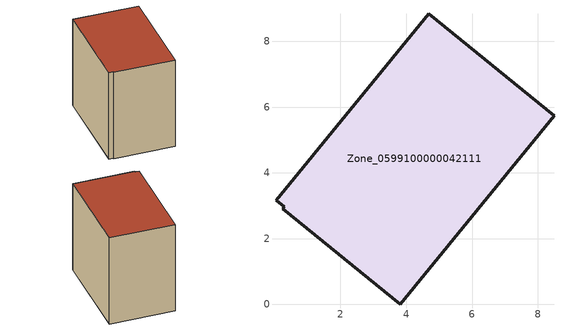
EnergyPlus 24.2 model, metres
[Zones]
Zone_0599100000042111
 floor ground (C_G): 0.04,3.16 4.68,8.84 8.49,5.73 3.81,0 0.24,2.91 0.28,2.96 z0
 wall outside (C_F): 8.49,5.73 4.68,8.84 0.04,3.16 0.28,2.96 0.24,2.91 3.81,0 8.49,5.73 z0:7.16
 roof outside (C_R): 4.68,8.84 0.04,3.16 0.28,2.96 0.24,2.91 3.81,0 8.49,5.73 z7.16
[BUILDING]
Pand.0599100000042111: North Axis=0; Terrain=City; Loads Convergence Tolerance Value=0.04; Temperature Convergence Tolerance Value=0.4; Solar Distribution=FullExterior; Maximum Number of Warmup Days=25; Minimum Number of Warmup Days=1
[Site:Location]
Rotterdam.The.Hague.AP_ZH_NLD Design_Conditions: Latitude=51.96; Longitude=4.45; Time Zone=1; Elevation=-4.5
[SITE:GROUNDTEMPERATURE:BUILDINGSURFACE]
18, 18, 18, 18, 18, 18, 18, 18, 18, 18, 18, 18
[MATERIAL] Thermal Absorptance=0.9; Solar Absorptance=0.7; Visible Absorptance=0.7
Name | Roughness | Thickness | Conductivity | Density | Specific Heat
G.TC.1946 | MediumSmooth | 0.15 | 1 | 540 | 1210
F.TC.1946 | Rough | 0.3 | 0.857143 | 1920 | 840
R.TC.1946 | MediumRough | 0.2 | 0.909091 | 1500 | 1000
[CONSTRUCTION]
C_G: G.TC.1946
C_F: F.TC.1946
C_R: R.TC.1946
[ZONE]
Zone_0599100000042111: Type=1; Multiplier=1; Ceiling Height=Autocalculate; Volume=Autocalculate; Floor Area=autocalculate; Part of Total Floor Area=Yes
[ZONEINFILTRATION:DESIGNFLOWRATE]
Infil_Zone_0599100000042111: Zone or ZoneList or Space or SpaceList=Zone_0599100000042111; Schedule=AlwaysOn; Design Flow Rate Calculation Method=Flow/Area; Flow Rate per Floor Area=0.003; Constant Term Coefficient=1; Temperature Term Coefficient=0; Velocity Term Coefficient=0; Velocity Squared Term Coefficient=0
[HVACTEMPLATE:ZONE:IDEALLOADSAIRSYSTEM]
Zone_0599100000042111: Maximum Heating Supply Air Temperature=50; Minimum Cooling Supply Air Temperature=13; Maximum Heating Supply Air Humidity Ratio=0.0156; Minimum Cooling Supply Air Humidity Ratio=0.0077; Heating Limit=NoLimit; Cooling Limit=NoLimit; Dehumidification Control Type=ConstantSensibleHeatRatio; Cooling Sensible Heat Ratio=0.7; Dehumidification Setpoint=60; Humidification Control Type=None; Humidification Setpoint=30; Outdoor Air Method=None; Outdoor Air Flow Rate per Person=0.00944; Outdoor Air Flow Rate per Zone Floor Area=0; Outdoor Air Flow Rate per Zone=0; Demand Controlled Ventilation Type=None; Outdoor Air Economizer Type=NoEconomizer; Heat Recovery Type=None; Sensible Heat Recovery Effectiveness=0.7; Latent Heat Recovery Effectiveness=0.65
[ZONECONTROL:THERMOSTAT]
ThermostatControl_Zone_0599100000042111: Zone or ZoneList=Zone_0599100000042111; Control Type Schedule=DualSetpointControlType; Control 1=Thermostat_Zone_0599100000042111; Temperature Difference Between Cutout And Setpoint=0
[THERMOSTATSETPOINT:DUALSETPOINT]
Thermostat_Zone_0599100000042111: Heating Setpoint Temperature Schedule=HeatingSetpoint_Zone_0599100000042111; Cooling Setpoint Temperature Schedule=CoolingSetpoint_Zone_0599100000042111
[SCHEDULE:COMPACT]
HeatingSetpoint_Zone_0599100000042111: Through: 12/31, For: AllDays, Until: 24:00, 21
CoolingSetpoint_Zone_0599100000042111: Through: 12/31, For: AllDays, Until: 24:00, 24
DualSetpointControlType: Through: 12/31, For: AllDays, Until: 24:00, 4
AlwaysOn: Through: 12/31, For: AllDays, Until: 24:00, 1
